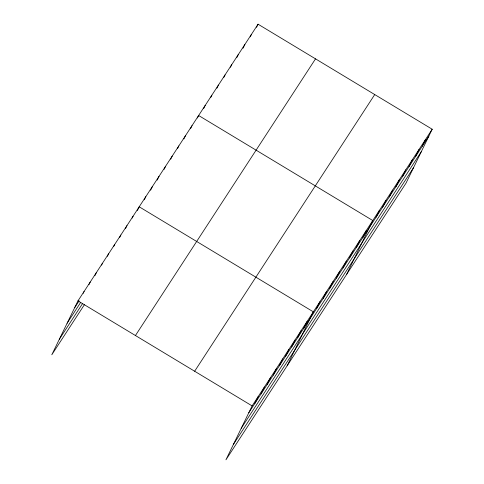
<?xml version="1.0" encoding="UTF-8"?>
<svg xmlns="http://www.w3.org/2000/svg" width="484" height="484" viewBox="0 0 484 484"><rect width="100%" height="100%" fill="white"/><g stroke="black" fill="none" stroke-linecap="round" stroke-linejoin="round"><path stroke-width="0.73" d="M432.2 129.228L252.116 405.901L225.943 459.8L406.028 183.133L432.2 129.228L258.057 24.2L77.972 300.866L51.8 354.772L84.458 304.599M83.188 293.334L84.101 291.465M89.008 284.55L90.224 282.057M94.828 275.771L96.346 272.649M101.555 265.117L102.469 263.242M107.375 256.332L108.591 253.834M113.8 246.302L114.714 244.426M119.621 237.517L120.837 235.024M125.441 228.732L126.959 225.617M132.168 218.078L133.082 216.209M137.383 210.546L139.204 206.801L313.348 311.835L287.175 365.735M144.292 199.777L145.805 196.655M150.591 190.254L152.406 186.515M157.191 180.115L159.012 176.37M164.1 169.346L165.613 166.224M170.701 159.2L172.219 156.078M177.61 148.431L178.82 145.932M183.908 138.908L185.42 135.792M190.508 128.762L192.027 125.646M197.418 117.999L198.628 115.501L372.771 220.529L346.598 274.434M203.716 108.477L205.228 105.355M210.625 97.707L211.835 95.209M216.923 88.185L218.435 85.069M223.826 77.416L225.042 74.923M230.432 67.276L231.642 64.777M236.73 57.753L238.243 54.631M243.028 48.231L244.85 44.492M250.24 36.838L251.45 34.346M256.538 27.322L258.057 24.2M254.911 403.353L258.238 396.493M261.033 393.952L264.361 387.085M267.156 384.544L270.489 377.677M273.279 375.136L276.612 368.276M279.401 365.729L282.735 358.868M285.524 356.321L288.857 349.46M291.646 346.913L294.98 340.052M297.769 337.511L301.102 330.645M303.892 328.104L307.225 321.237M316.615 308.55L319.948 301.689M323.215 298.404L326.549 291.543M329.822 288.264L333.155 281.398M336.422 278.118L339.756 271.252M343.029 267.973L346.363 261.112M349.629 257.827L352.963 250.966M356.23 247.687L359.564 240.82M362.837 237.541L366.17 230.674M376.044 217.249L379.371 210.389M382.644 207.104L385.978 200.243M389.245 196.964L392.578 190.097M395.851 186.818L399.185 179.951M402.452 176.672L405.786 169.811M409.059 166.526L412.386 159.666M415.659 156.38L418.993 149.52M422.26 146.241L425.593 139.374M74.645 307.733L79.134 300.836M67.107 323.258L80.574 302.56M59.338 339.248L82.607 303.504M135.441 335.527L315.52 58.86M194.653 371.24L374.731 94.568M248.788 412.761L428.866 136.095M241.25 428.286L421.328 151.619M233.482 444.276L413.56 167.609M77.972 300.866L252.116 405.901"/></g></svg>
